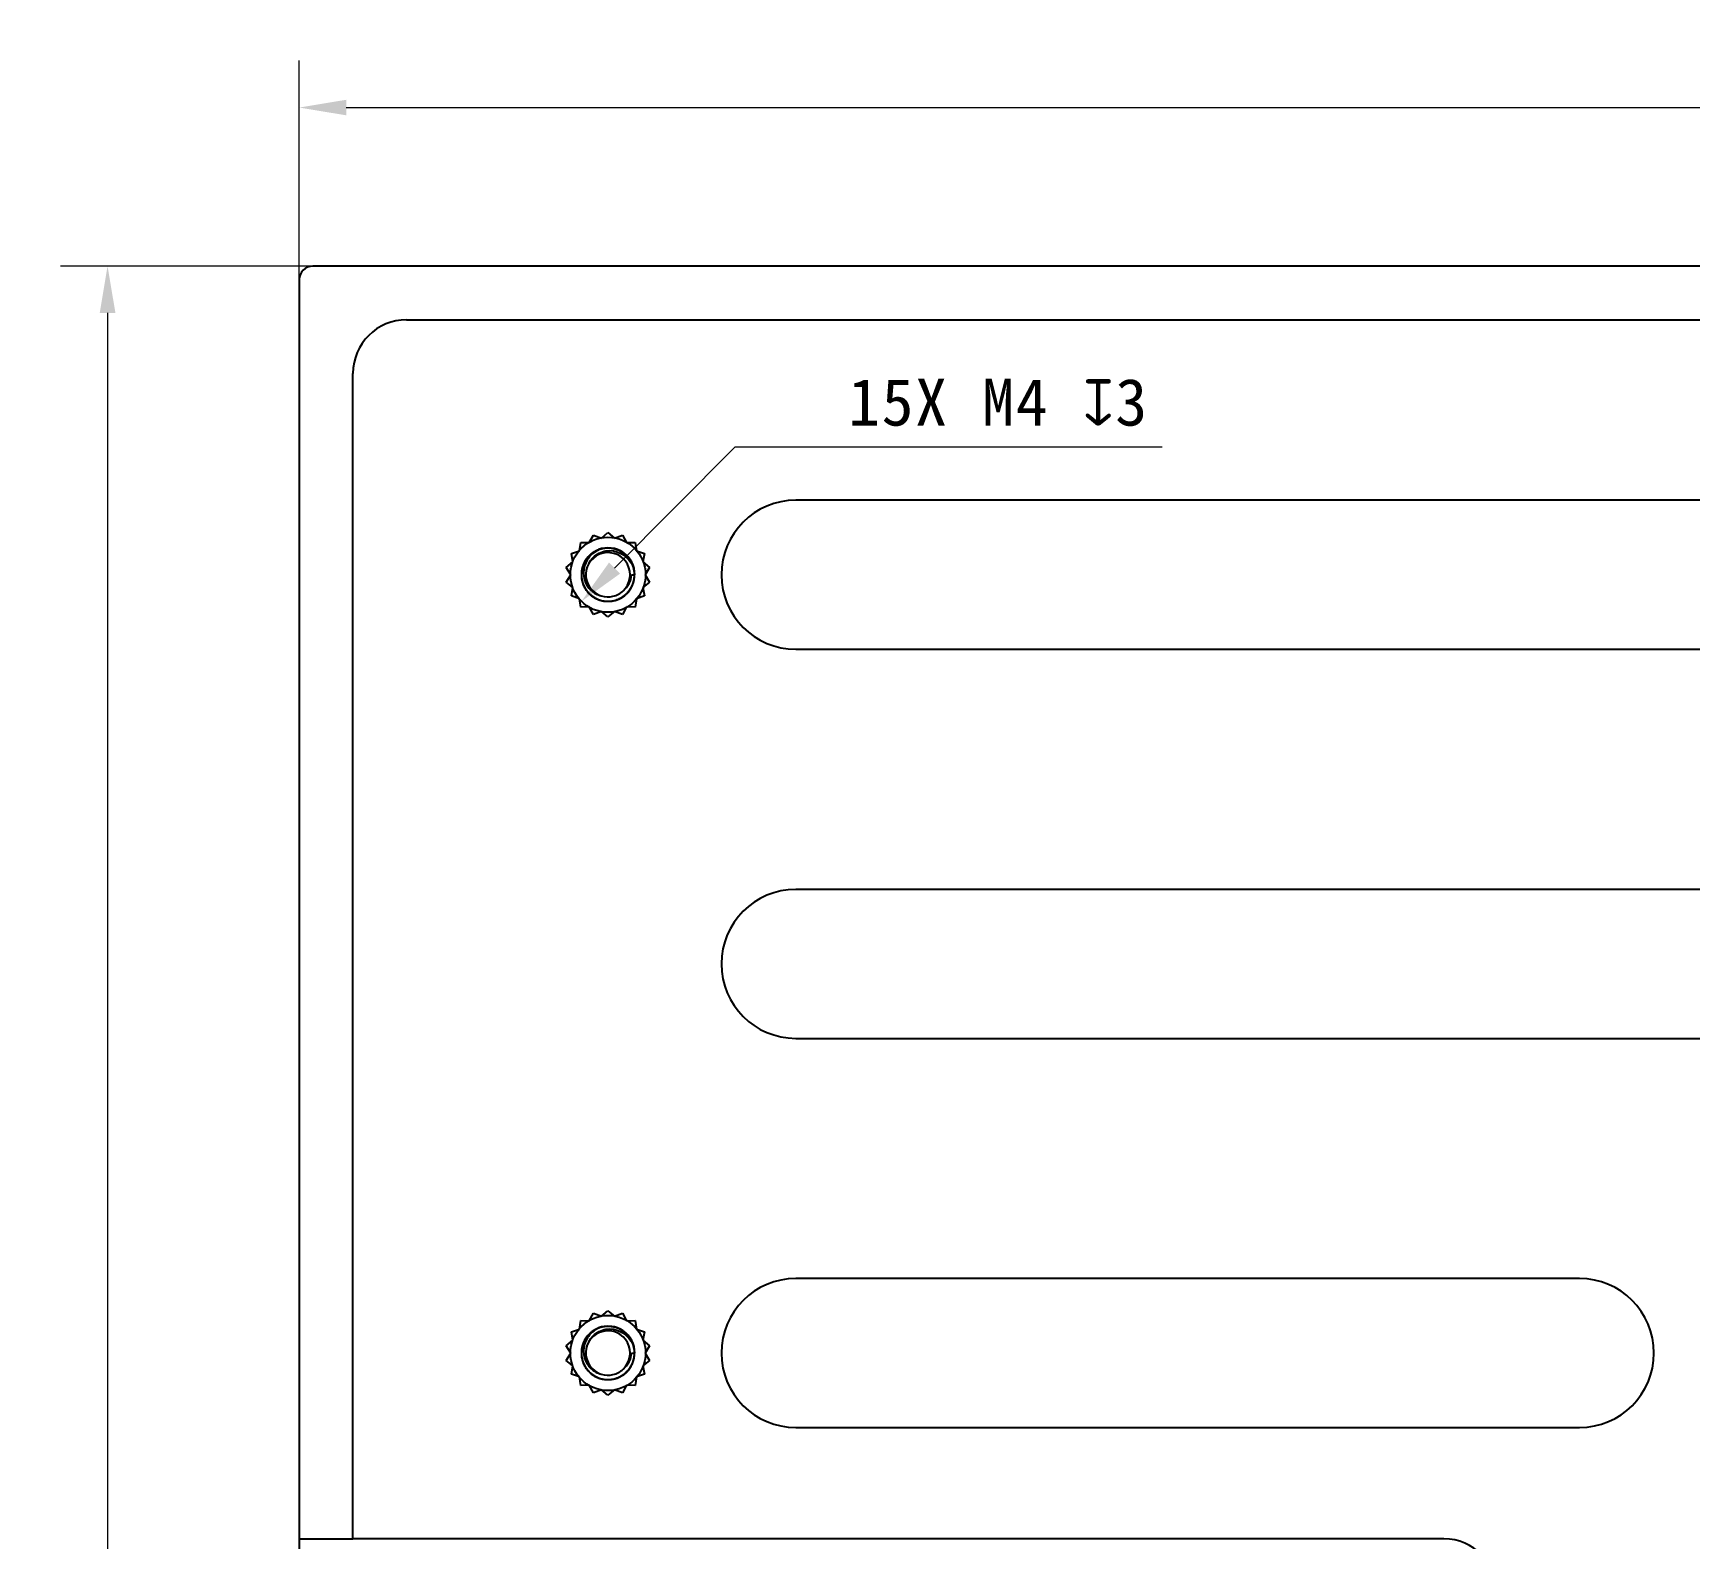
# Model space of a CAD drawing. Header units: millimetres. Extents: x -17 to 297, y -6 to 233.
# Drawn here: x -16.9 to 106.5, y 121 to 233.2 of the extents above; entities that cross this region are included whole.
import ezdxf

# ---------------------------------------------------------------- set-up
doc = ezdxf.new("R2010")
doc.units = ezdxf.units.MM
doc.header["$MEASUREMENT"] = 0
doc.layers.add('图层0000', color=7, linetype='Continuous', lineweight=25)
doc.dimstyles.new('线性样式 (GB)', dxfattribs={"dimtxt": 3.5, "dimasz": 3.5, "dimexe": 3.5, "dimexo": 0.5, "dimgap": 1.5, "dimtad": 1, "dimdsep": 46, "dimcen": -2.127267, "dimclrd": 7, "dimclre": 7, "dimclrt": 256, "dimadec": 0, "dimazin": 0, "dimtfac": 0.7, "dimtmove": 0, "dimatfit": 1, "dimfxl": 1, "dimfrac": 2, "dimtolj": 1, "dimtzin": 0, "dimlwd": 18, "dimlwe": 18, "dimarcsym": 0})

# ---------------------------------------------------------------- blocks, each defined once
blk = doc.blocks.new('*D2')
at = {"layer": 'Defpoints', "color": 0}
for p in [(27.88, 194.81), (23.93, 190.84)]:
    blk.add_point(p, dxfattribs=at)
at = {"layer": '图层0000', "color": 7, "linetype": 'Continuous', "lineweight": 18}
for p, q in [((35.36, 202.33), (26.4, 193.32)), ((67.2, 202.33), (35.36, 202.33))]:
    blk.add_line(p, q, dxfattribs=at)
at = {"layer": '图层0000', "color": 7}
blk.add_solid([(25.98, 193.73), (26.81, 192.91), (23.93, 190.84)], dxfattribs=at)
at = {"layer": '图层0000', "lineweight": -3, "insert": (55, 205.66), "char_height": 3.5, "attachment_point": 5}
blk.add_mtext('\\A1;\\T1.05000001192093;\\W1;\\FSimSun;15X M4 {\\Fgdt;x}3', dxfattribs=at)
blk = doc.blocks.new('*D3')
at = {"layer": 'Defpoints', "color": 0}
for p in [(296.7, 227.64), (296.7, 212.15), (2.9, 173.06)]:
    blk.add_point(p, dxfattribs=at)
at = {"layer": '图层0000', "color": 7, "linetype": 'Continuous', "lineweight": 18}
for p, q in [((2.9, 173.56), (2.9, 231.14)), ((296.7, 212.65), (296.7, 231.14)), ((6.4, 227.64), (293.2, 227.64))]:
    blk.add_line(p, q, dxfattribs=at)
at = {"layer": '图层0000', "color": 7}
for points in [[(6.4, 228.22), (6.4, 227.06), (2.9, 227.64)], [(293.2, 227.06), (293.2, 228.22), (296.7, 227.64)]]:
    blk.add_solid(points, dxfattribs=at)
at = {"layer": '图层0000', "lineweight": -3, "insert": (149.8, 230.89), "char_height": 3.5, "attachment_point": 5}
blk.add_mtext('\\A1;\\T1.05000001192093;\\W1;\\FSimSun;293.8', dxfattribs=at)
blk = doc.blocks.new('*D4')
at = {"layer": 'Defpoints', "color": 0}
for p in [(13.1, 215.83), (-11.39, -5.82), (11.53, -5.82)]:
    blk.add_point(p, dxfattribs=at)
at = {"layer": '图层0000', "color": 7, "linetype": 'Continuous', "lineweight": 18}
for p, q in [((12.6, 215.83), (-14.89, 215.83)), ((-11.39, 212.33), (-11.39, -2.32)), ((11.03, -5.82), (-14.89, -5.82))]:
    blk.add_line(p, q, dxfattribs=at)
at = {"layer": '图层0000', "color": 7}
for points in [[(-10.8, 212.33), (-11.97, 212.33), (-11.39, 215.83)], [(-11.97, -2.32), (-10.8, -2.32), (-11.39, -5.82)]]:
    blk.add_solid(points, dxfattribs=at)
at = {"layer": '图层0000', "lineweight": -3, "insert": (-14.64, 105), "char_height": 3.5, "attachment_point": 5, "rotation": 90}
blk.add_mtext('\\A1;\\T1.05000001192093;\\W1;\\FSimSun;221.65', dxfattribs=at)

msp = doc.modelspace()

# ---------------------------------------------------------------- linework, layer by layer
at = {"layer": '图层0000', "color": 7, "linetype": 'Continuous', "lineweight": 25}
for p, q in [((2.902, 214.825), (2.902, 120.975)), ((295.702, 215.825), (3.902, 215.825)), ((10.902, 211.825), (288.702, 211.825)), ((6.902, 120.975), (6.902, 207.825)), ((135.802, 198.375), (39.902, 198.375)), ((23.775, 194.61), (23.877, 195.238)), ((23.877, 195.238), (24.514, 195.23)), ((24.514, 195.23), (24.825, 195.785)), ((24.825, 195.785), (25.42, 195.559)), ((25.42, 195.559), (25.902, 195.975)), ((25.902, 195.975), (26.384, 195.559)), ((26.384, 195.559), (26.98, 195.785)), ((26.98, 195.785), (27.29, 195.23)), ((27.29, 195.23), (27.927, 195.238)), ((27.927, 195.238), (28.029, 194.61)), ((23.174, 194.4), (23.775, 194.61)), ((23.293, 193.775), (23.174, 194.4)), ((25.193, 194.695), (25.199, 194.678)), ((28.029, 194.61), (28.63, 194.4)), ((28.63, 194.4), (28.511, 193.775)), ((22.8, 193.372), (23.293, 193.775)), ((23.126, 192.825), (22.8, 193.372)), ((22.8, 192.278), (23.126, 192.825)), ((27.661, 192.825), (27.902, 192.825)), ((27.867, 193.088), (27.885, 193.09)), ((28.511, 193.775), (29.004, 193.372)), ((29.004, 193.372), (28.679, 192.825)), ((28.679, 192.825), (29.004, 192.278)), ((23.293, 191.875), (22.8, 192.278)), ((23.174, 191.25), (23.293, 191.875)), ((29.004, 192.278), (28.511, 191.875)), ((28.511, 191.875), (28.63, 191.25)), ((23.775, 191.04), (23.174, 191.25)), ((23.877, 190.412), (23.775, 191.04)), ((24.514, 190.42), (23.877, 190.412)), ((24.825, 189.865), (24.514, 190.42)), ((27.29, 190.42), (26.98, 189.865)), ((27.927, 190.412), (27.29, 190.42)), ((28.029, 191.04), (27.927, 190.412)), ((28.63, 191.25), (28.029, 191.04)), ((25.42, 190.091), (24.825, 189.865)), ((25.902, 189.675), (25.42, 190.091)), ((26.384, 190.091), (25.902, 189.675)), ((26.98, 189.865), (26.384, 190.091)), ((39.902, 187.275), (135.802, 187.275)), ((247.202, 169.375), (39.902, 169.375)), ((39.902, 158.275), (247.202, 158.275)), ((98.302, 140.375), (39.902, 140.375)), ((23.775, 136.61), (23.877, 137.238)), ((23.877, 137.238), (24.514, 137.23)), ((24.514, 137.23), (24.825, 137.785)), ((24.825, 137.785), (25.42, 137.559)), ((25.42, 137.559), (25.902, 137.975)), ((25.902, 137.975), (26.384, 137.559)), ((26.384, 137.559), (26.98, 137.785)), ((26.98, 137.785), (27.29, 137.23)), ((27.29, 137.23), (27.927, 137.238)), ((27.927, 137.238), (28.029, 136.61)), ((23.174, 136.4), (23.775, 136.61)), ((23.293, 135.775), (23.174, 136.4)), ((25.193, 136.695), (25.199, 136.678)), ((28.029, 136.61), (28.63, 136.4)), ((28.63, 136.4), (28.511, 135.775)), ((22.8, 135.372), (23.293, 135.775)), ((23.126, 134.825), (22.8, 135.372)), ((22.8, 134.278), (23.126, 134.825)), ((27.661, 134.825), (27.902, 134.825)), ((28.511, 135.775), (29.004, 135.372)), ((29.004, 135.372), (28.679, 134.825)), ((28.679, 134.825), (29.004, 134.278)), ((23.293, 133.875), (22.8, 134.278)), ((23.174, 133.25), (23.293, 133.875)), ((29.004, 134.278), (28.511, 133.875)), ((28.511, 133.875), (28.63, 133.25)), ((23.775, 133.04), (23.174, 133.25)), ((23.877, 132.412), (23.775, 133.04)), ((24.514, 132.42), (23.877, 132.412)), ((24.825, 131.865), (24.514, 132.42)), ((27.29, 132.42), (26.98, 131.865)), ((27.927, 132.412), (27.29, 132.42)), ((28.029, 133.04), (27.927, 132.412)), ((28.63, 133.25), (28.029, 133.04)), ((25.42, 132.091), (24.825, 131.865)), ((25.902, 131.675), (25.42, 132.091)), ((26.384, 132.091), (25.902, 131.675)), ((26.98, 131.865), (26.384, 132.091)), ((39.902, 129.275), (98.302, 129.275)), ((2.902, 120.975), (2.902, 119.914)), ((2.902, 120.975), (6.902, 120.975)), ((88.202, 120.975), (6.902, 120.975))]:
    msp.add_line(p, q, dxfattribs=at)
for centre in [(25.902, 192.825), (25.902, 134.825)]:
    msp.add_circle(centre, 2.8, dxfattribs=at)
for centre, radius, start, end in [((3.902, 214.825), 1, 90, 180), ((10.902, 207.825), 4, 90, 180), ((39.902, 192.825), 5.55, 90, 270), ((25.902, 192.825), 1.65, 313.32502, 252.40498), ((25.902, 192.825), 2, 0, 110.78469), ((25.968, 192.945), 1.698, 308.9351, 355.94152), ((25.902, 192.825), 1.65, 283.02292, 313.32119), ((25.902, 192.825), 1.65, 252.40878, 283.0153), ((39.902, 163.825), 5.55, 90, 270), ((39.902, 134.825), 5.55, 90, 270), ((98.302, 134.825), 5.55, 270, 90), ((25.902, 134.825), 1.65, 313.32502, 252.40498), ((25.902, 134.825), 2, 0, 110.78469), ((25.968, 134.945), 1.698, 308.9351, 355.94152), ((25.902, 134.825), 1.65, 283.02292, 313.32119), ((25.902, 134.825), 1.65, 252.40878, 283.0153), ((88.202, 116.975), 4, 0, 90)]:
    msp.add_arc(centre, radius, start, end, dxfattribs=at)
for points in [[(27.867, 193.088), (27.6, 195.084), (25.693, 195.578), (24.418, 194.139), (22.98, 192.516), (23.988, 190.596), (26.141, 190.857), (28.294, 191.119), (28.813, 193.224), (27.028, 194.456), (25.243, 195.688), (23.459, 194.456), (23.978, 192.351), (24.497, 190.245), (26.65, 189.983), (27.657, 191.904), (28.665, 193.824), (27.227, 195.448), (25.199, 194.678), (23.171, 193.909), (23.171, 191.741), (25.199, 190.972), (27.227, 190.202), (28.665, 191.826), (27.657, 193.746), (26.65, 195.667), (24.497, 195.405), (23.978, 193.299), (23.459, 191.194), (25.243, 189.962), (27.028, 191.194), (28.813, 192.426), (28.294, 194.531), (26.141, 194.793), (25.835, 194.83), (25.513, 194.798), (25.199, 194.678)], [(27.867, 135.088), (27.6, 137.084), (25.693, 137.578), (24.418, 136.139), (22.98, 134.516), (23.988, 132.596), (26.141, 132.857), (28.294, 133.119), (28.813, 135.224), (27.028, 136.456), (25.243, 137.688), (23.459, 136.456), (23.978, 134.351), (24.497, 132.245), (26.65, 131.983), (27.657, 133.904), (28.665, 135.824), (27.227, 137.448), (25.199, 136.678), (23.171, 135.909), (23.171, 133.741), (25.199, 132.972), (27.227, 132.202), (28.665, 133.826), (27.657, 135.746), (26.65, 137.667), (24.497, 137.405), (23.978, 135.299), (23.459, 133.194), (25.243, 131.962), (27.028, 133.194), (28.813, 134.426), (28.294, 136.531), (26.141, 136.793), (25.835, 136.83), (25.513, 136.798), (25.199, 136.678)]]:
    msp.add_rational_spline(points, [0.9181591269, 0.571728005738, 0.599008296771, 1, 0.569736591362, 0.569736591362, 1, 0.569736591362, 0.569736591362, 1, 0.569736591362, 0.569736591362, 1, 0.569736591362, 0.569736591362, 1, 0.569736591362, 0.569736591362, 1, 0.569736591362, 0.569736591362, 1, 0.569736591362, 0.569736591362, 1, 0.569736591362, 0.569736591362, 1, 0.569736591362, 0.569736591362, 1, 0.569736591362, 0.569736591362, 1, 0.903021827205, 0.827901813411, 0.77463995862], degree=3, knots=[0.1644069, 0.1644069, 0.1644069, 0.1644069, 2.4166097, 2.4166097, 2.4166097, 4.8332195, 4.8332195, 4.8332195, 7.2498292, 7.2498292, 7.2498292, 9.6664389, 9.6664389, 9.6664389, 12.0830487, 12.0830487, 12.0830487, 14.4996584, 14.4996584, 14.4996584, 16.9162681, 16.9162681, 16.9162681, 19.3328779, 19.3328779, 19.3328779, 21.7494876, 21.7494876, 21.7494876, 24.1660973, 24.1660973, 24.1660973, 26.5827071, 26.5827071, 26.5827071, 27.1273929, 27.1273929, 27.1273929, 27.1273929], dxfattribs=at)
for points, knots in [([(25.199, 194.678), (24.859, 194.522), (24.566, 194.268), (23.993, 193.357), (23.977, 192.597), (24.512, 191.754), (24.844, 191.442), (25.26, 191.285), (25.403, 191.252)], [0, 0, 0, 0, 0.8584812, 0.8584812, 2.471723, 2.471723, 3.1383896, 3.471723, 3.471723, 3.471723, 3.471723]), ([(24.484, 193.669), (24.565, 193.832), (24.888, 194.284), (25.396, 194.538), (26.501, 194.715), (27.232, 194.356), (27.739, 193.523), (27.822, 193.309), (27.867, 193.088)], [0, 0, 0, 0, 0.3333333, 1, 1, 2.3798833, 2.3798833, 2.7961352, 2.7961352, 2.7961352, 2.7961352]), ([(25.199, 136.678), (24.859, 136.522), (24.566, 136.268), (23.993, 135.357), (23.977, 134.597), (24.512, 133.754), (24.844, 133.442), (25.26, 133.285), (25.403, 133.252)], [0, 0, 0, 0, 0.8584812, 0.8584812, 2.471723, 2.471723, 3.1383896, 3.471723, 3.471723, 3.471723, 3.471723]), ([(24.484, 135.669), (24.565, 135.832), (24.888, 136.284), (25.396, 136.538), (26.501, 136.715), (27.232, 136.356), (27.739, 135.523), (27.822, 135.309), (27.867, 135.088)], [0, 0, 0, 0, 0.3333333, 1, 1, 2.3798833, 2.3798833, 2.7961352, 2.7961352, 2.7961352, 2.7961352])]:
    msp.add_open_spline(points, degree=3, knots=knots, dxfattribs=at)

# ---------------------------------------------------------------- dimensions: what is measured, and where the dimension line sits
at = {"layer": '图层0000', "color": 7, "linetype": 'Continuous', "lineweight": -3}
dim = msp.add_linear_dim(base=(296.702, 227.639), p1=(2.902, 173.06), p2=(296.702, 212.148), text='\\T1.05000001192093;\\W1;\\FSimSun;<>', dimstyle='线性样式 (GB)', override={"dimscale": 1, "dimtxt": 3.5, "dimasz": 3.5, "dimexe": 3.5, "dimexo": 0.5, "dimgap": 1.5, "dimtad": 1, "dimtih": 0, "dimtoh": 0, "dimdec": 2, "dimlfac": 1, "dimrnd": 0, "dimzin": 8, "dimdsep": 46, "dimlunit": 2, "dimpost": '<>', "dimtxsty": 'Standard', "dimsah": 0, "dimtsz": 0, "dimcen": -2.127267, "dimdle": 0, "dimse1": 0, "dimse2": 0, "dimsd1": 0, "dimsd2": 0, "dimclrd": 7, "dimclre": 7, "dimclrt": 256, "dimaunit": 0, "dimadec": 0, "dimazin": 2, "dimtol": 0, "dimlim": 0, "dimtp": 0, "dimtm": 0, "dimtfac": 0.7, "dimtdec": 2, "dimtix": 0, "dimtofl": 1, "dimtmove": 0, "dimatfit": 1, "dimfrac": 2, "dimtzin": 0, "dimlwd": 18, "dimlwe": 18}, dxfattribs=at)
dim.commit()
dim.dimension.update_dxf_attribs({"geometry": '*D3', "text_midpoint": (149.802, 227.639), "dimtype": 160})
dim = msp.add_linear_dim(base=(-11.387, -5.825), p1=(13.104, 215.825), p2=(11.534, -5.825), angle=270, text='\\T1.05000001192093;\\W1;\\FSimSun;<>', dimstyle='线性样式 (GB)', override={"dimscale": 1, "dimtxt": 3.5, "dimasz": 3.5, "dimexe": 3.5, "dimexo": 0.5, "dimgap": 1.5, "dimtad": 1, "dimtih": 0, "dimtoh": 0, "dimdec": 2, "dimlfac": 1, "dimrnd": 0, "dimzin": 8, "dimdsep": 46, "dimlunit": 2, "dimpost": '<>', "dimtxsty": 'Standard', "dimsah": 0, "dimtsz": 0, "dimcen": -2.127267, "dimdle": 0, "dimse1": 0, "dimse2": 0, "dimsd1": 0, "dimsd2": 0, "dimclrd": 7, "dimclre": 7, "dimclrt": 256, "dimaunit": 0, "dimadec": 0, "dimazin": 2, "dimtol": 0, "dimlim": 0, "dimtp": 0, "dimtm": 0, "dimtfac": 0.7, "dimtdec": 2, "dimtix": 0, "dimtofl": 1, "dimtmove": 0, "dimatfit": 1, "dimfrac": 2, "dimtzin": 0, "dimlwd": 18, "dimlwe": 18}, dxfattribs=at)
dim.commit()
dim.dimension.update_dxf_attribs({"geometry": '*D4', "text_midpoint": (-11.387, 105), "dimtype": 160})
dim = msp.add_diameter_dim_2p(p1=(27.877, 194.81), p2=(23.928, 190.84), text='\\T1.05000001192093;\\W1;\\FSimSun;15X M4 {\\Fgdt;x}3', dimstyle='线性样式 (GB)', override={"dimscale": 1, "dimtxt": 3.5, "dimasz": 3.5, "dimexe": 3.5, "dimexo": 0.5, "dimgap": 1.5, "dimtad": 1, "dimtih": 1, "dimtoh": 1, "dimdec": 2, "dimlfac": 1, "dimrnd": 0, "dimzin": 8, "dimdsep": 46, "dimlunit": 2, "dimtxsty": 'Standard', "dimsah": 1, "dimtsz": 0, "dimcen": 0, "dimdle": 0, "dimse1": 0, "dimse2": 0, "dimsd1": 0, "dimsd2": 1, "dimclrd": 7, "dimclre": 7, "dimclrt": 256, "dimaunit": 0, "dimadec": 2, "dimazin": 2, "dimtol": 0, "dimlim": 0, "dimtp": 0, "dimtm": 0, "dimtfac": 0.7, "dimtdec": 2, "dimtix": 0, "dimtofl": 0, "dimtmove": 0, "dimatfit": 3, "dimfrac": 2, "dimtzin": 0, "dimlwd": 18, "dimlwe": 18}, dxfattribs=at)
dim.commit()
dim.dimension.update_dxf_attribs({"geometry": '*D2', "text_midpoint": (55, 202.33), "dimtype": 163})

doc.saveas('drawing.dxf')
